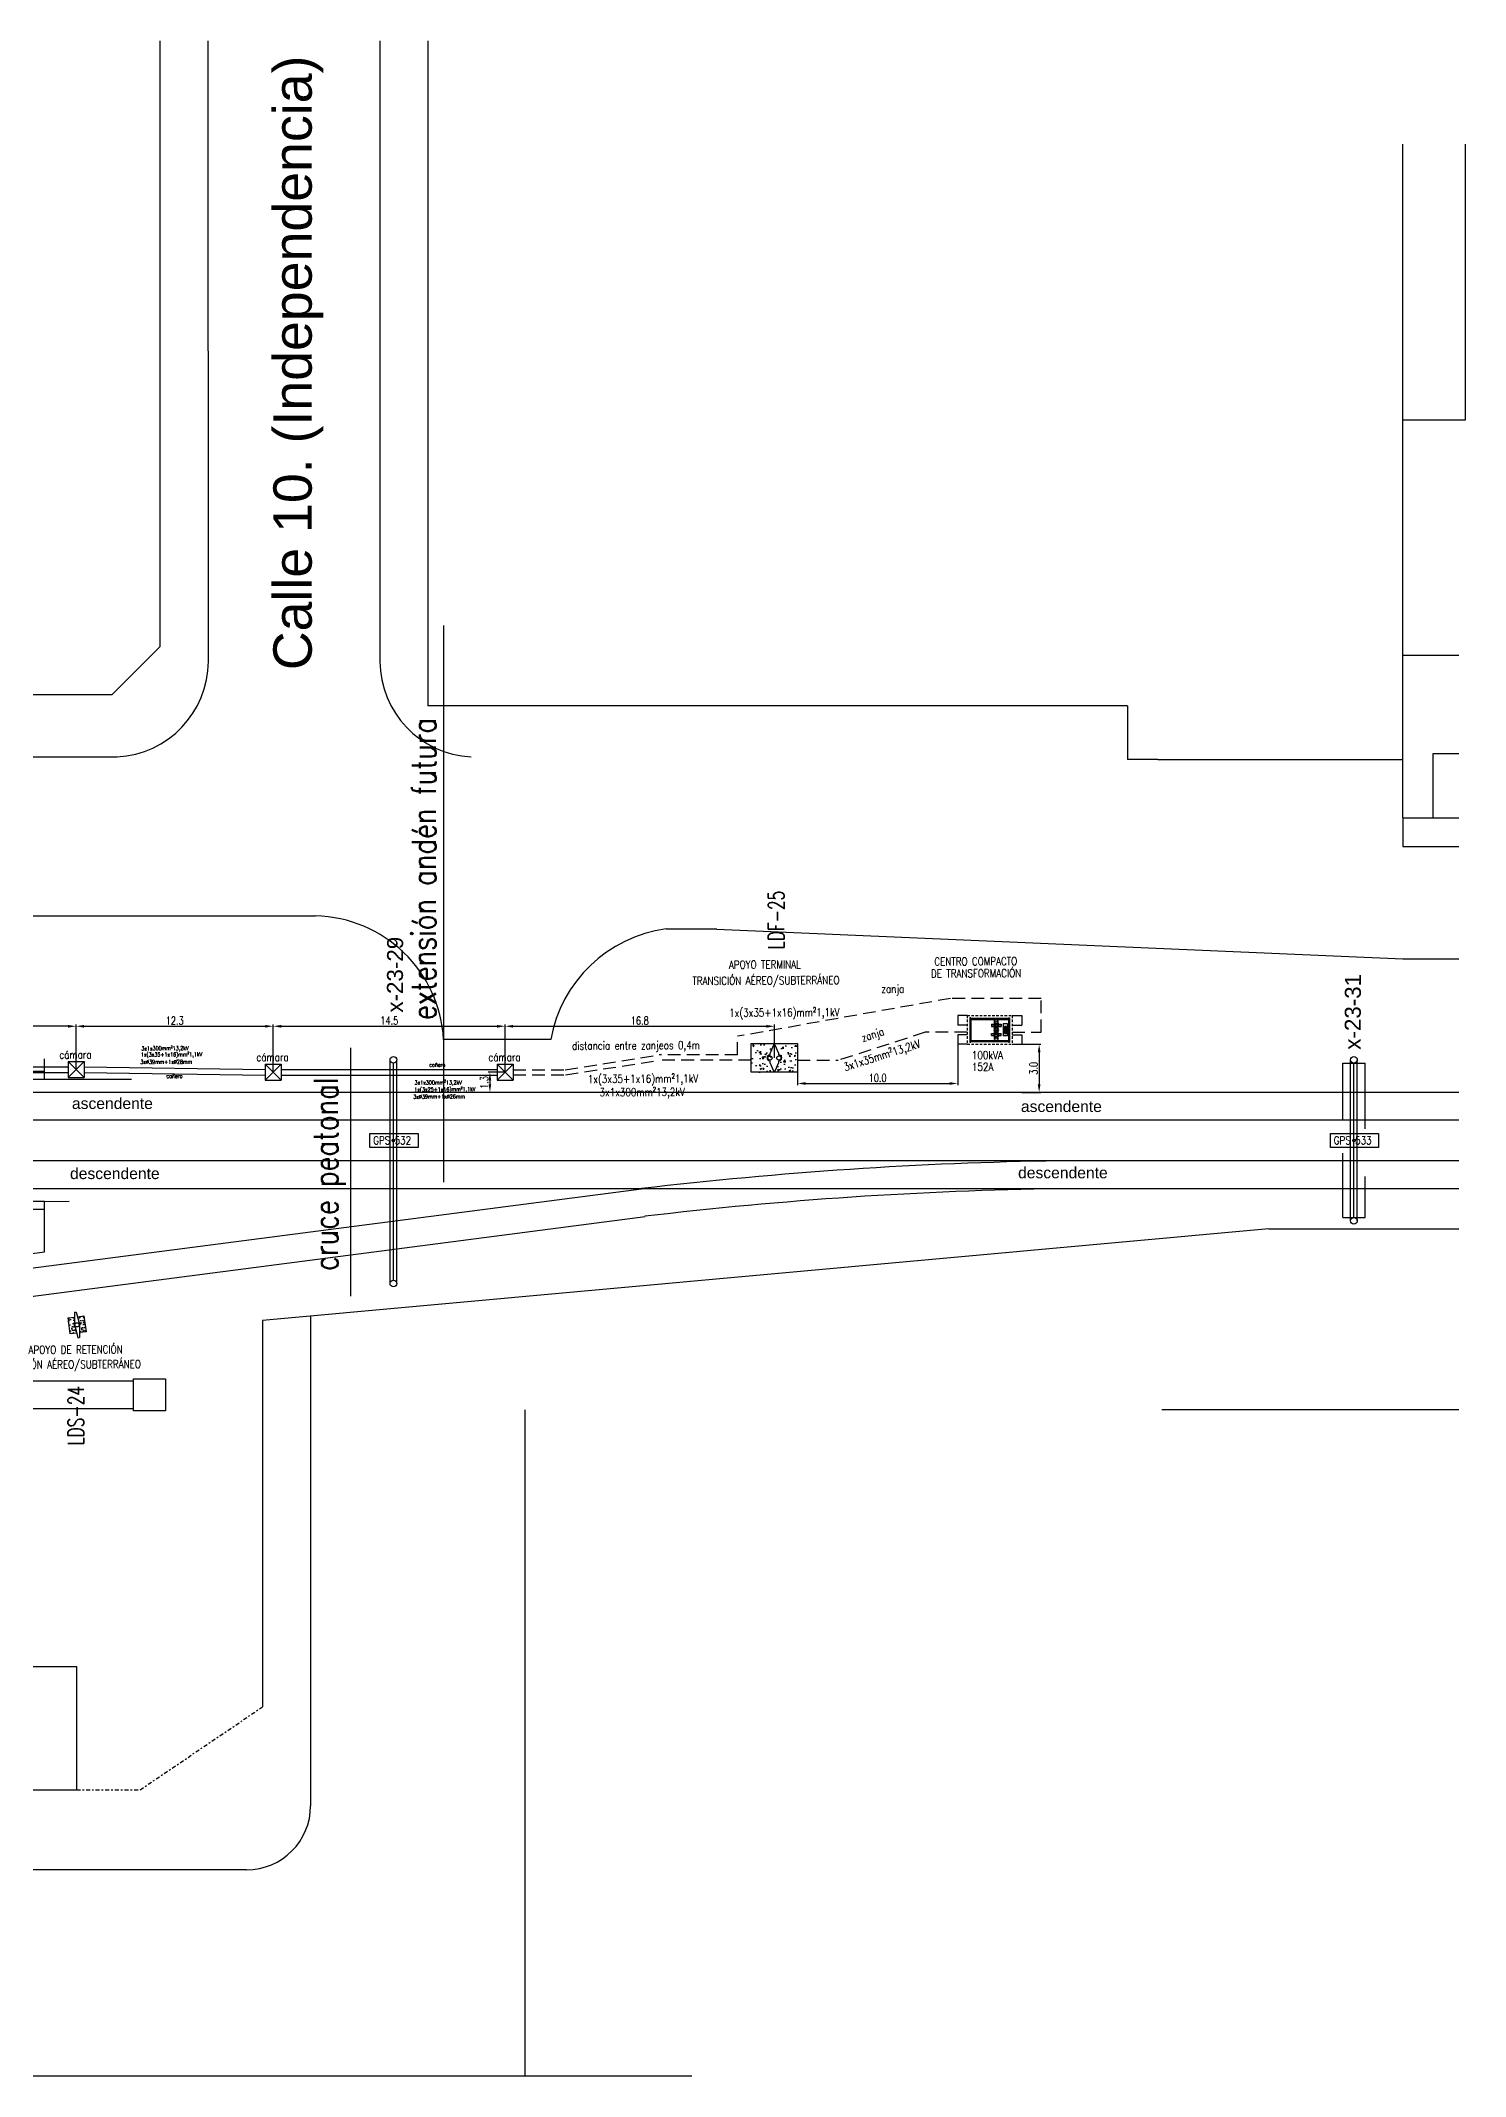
# Model space of a CAD drawing. Header units: millimetres. Extents: x 1712 to 2122, y 1320 to 1467.
# Drawn here: x 2033.4 to 2122.4, y 1339.3 to 1466.5 of the extents above; entities that cross this region are included whole.
import ezdxf

# ---------------------------------------------------------------- set-up
doc = ezdxf.new("R2010")
doc.units = ezdxf.units.MM
doc.linetypes.add('DASHDOT2', pattern=[0.5, 0.25, -0.125, 0, -0.125])
doc.linetypes.add('HIDDEN2', pattern=[4.7625, 3.175, -1.5875])
for name, color, linetype in [('CALLES', 8, 'Continuous'), ('EDIFICIOS', 8, 'Continuous'), ('LIMITE', 8, 'DASHDOT2'), ('LINEA02', 8, 'Continuous'), ('LINEA_02', 8, 'Continuous'), ('n° de postación', 1, 'Continuous'), ('pórticos', 4, 'Continuous'), ('textos', 7, 'Continuous'), ('Textos catenaria', 7, 'Continuous'), ('vías', 8, 'Continuous')]:
    doc.layers.add(name, color=color, linetype=linetype)
doc.styles.add('ROMANS', font='arial.ttf', dxfattribs={"width": 0.7})
doc.styles.add('SIMPLEX', font='simplex.shx', dxfattribs={"width": 0.75})
doc.dimstyles.new('COTA-100', dxfattribs={"dimtxt": 0.5, "dimasz": 0.5, "dimexe": 0.1, "dimexo": 0, "dimgap": 0.1, "dimtad": 1, "dimdec": 1, "dimzin": 0, "dimdsep": 46, "dimtxsty": 'SIMPLEX', "dimcen": 0.1, "dimclrd": 256, "dimclre": 256, "dimclrt": 256, "dimazin": 2, "dimtm": 1e-09, "dimtfac": 0.714286, "dimtdec": 1, "dimtmove": 2, "dimatfit": 2, "dimfxl": 0, "dimtolj": 1, "dimtzin": 0, "dimarcsym": 0})
pattern_1 = [(50, (-2624.04677, -773.78864), (0.45546167, -0.039847714), [0.047625, -0.523875]), (355, (-2624.04677, -773.78864), (-0.088107065, 0.47764161), [0.0381, -0.4191]), (100.451, (-2624.0088, -773.79196), (0.367356254, 0.43779172), [0.040475, -0.445225]), (46.1842, (-2624.04677, -773.66164), (0.6776976, -0.10510582), [0.0714375, -0.7858125]), (96.6356, (-2623.9903, -773.6704), (0.59351059, 0.61856389), [0.0607125, -0.6678375]), (351.184, (-2624.0468, -773.66164), (0.59351151, 0.6185628), [0.05715, -0.62865]), (21, (-2623.98327, -773.6934), (0.3790372, -0.255663796), [0.047625, -0.523875]), (326, (-2623.98327, -773.6934), (0.15450507, 0.460469915), [0.0381, -0.4191]), (71.4514, (-2623.9517, -773.7147), (0.53354123, 0.204807144), [0.040475, -0.445225]), (37.5, (-2624.04677, -773.78864), (0.007721508, 0.211387597), [0, -0.41402, 0, -0.42545, 0, -0.4206875]), (7.5, (-2624.04677, -773.78864), (0.167049156, 0.250451437), [0, -0.24257, 0, -0.404495, 0, -0.1603375]), (327.5, (-2624.18837, -773.78864), (0.338976488, -0.01432186), [0, -0.15875, 0, -0.4953, 0, -0.657225]), (317.5, (-2624.25187, -773.78864), (0.370322953, 0.063566228), [0, -0.206375, 0, -0.32893, 0, -0.466725])]

# ---------------------------------------------------------------- blocks, each defined once
blk = doc.blocks.new('estructura terminal o retención para LDS')
h = blk.add_hatch()
h.set_pattern_fill('AR-CONC', color=8, scale=0.0025, style=0)
h.set_pattern_definition(pattern_1)
h.paths.add_polyline_path([(-0.5, -0.5), (-0.09, -0.5), (-0.14, -0.11, -0.352658), (-0.14, 0.11), (-0.09, 0.5), (-0.5, 0.5)])
h = blk.add_hatch()
h.set_pattern_fill('AR-CONC', color=8, scale=0.0025, style=0)
h.set_pattern_definition(pattern_1)
h.paths.add_polyline_path([(0.14, -0.11), (0.09, -0.5), (0.5, -0.5), (0.5, 0.5), (0.09, 0.5), (0.14, 0.11, -0.352658)])
at = {"color": 6}
for p, q in [((-0.05, 0.8), (-0.14, 0.11)), ((-0.05, 0.8), (0.05, 0.8)), ((0.05, 0.8), (0.14, 0.11)), ((-0.14, -0.11), (-0.05, -0.8)), ((-0.05, -0.8), (0.05, -0.8)), ((0.14, -0.11), (0.05, -0.8))]:
    blk.add_line(p, q, dxfattribs=at)
for points in [[(-0.09, -0.5), (-0.5, -0.5), (-0.5, 0.5), (-0.09, 0.5)], [(0.09, 0.5), (0.5, 0.5), (0.5, -0.5), (0.09, -0.5)]]:
    blk.add_lwpolyline(points)
blk.add_circle((0, 0), 0.13, dxfattribs=at)
for start, end in [(141.1488, 218.8512), (321.1488, 38.8512)]:
    blk.add_arc((0, 0), 0.18, start, end, dxfattribs=at)
blk = doc.blocks.new('estructura tipo A con base')
h = blk.add_hatch()
h.set_pattern_fill('AR-CONC', color=8, scale=0.005, style=0)
h.set_pattern_definition([(50, (-2627.5983, -783.80706), (0.91092334, -0.07969543), [0.09525, -1.04775]), (355, (-2627.5983, -783.8071), (-0.17621413, 0.9552832), [0.0762, -0.8382]), (100.451, (-2627.5224, -783.8137), (0.7347125, 0.87558344), [0.08095, -0.89045]), (46.1842, (-2627.5983, -783.5531), (1.3553952, -0.21021164), [0.142875, -1.571625]), (96.6356, (-2627.4854, -783.5706), (1.1870212, 1.2371278), [0.121425, -1.335675]), (351.184, (-2627.5983, -783.553), (1.187023, 1.2371256), [0.1143, -1.2573]), (21, (-2627.4713, -783.61656), (0.7580744, -0.5113276), [0.09525, -1.04775]), (326, (-2627.4713, -783.6166), (0.30901014, 0.92093983), [0.0762, -0.8382]), (71.4514, (-2627.4081, -783.6592), (1.06708245, 0.4096143), [0.08095, -0.89045]), (37.5, (-2627.5983, -783.80706), (0.015443016, 0.422775194), [0, -0.82804, 0, -0.8509, 0, -0.841375]), (7.5, (-2627.5983, -783.80706), (0.33409831, 0.500902874), [0, -0.48514, 0, -0.80899, 0, -0.320675]), (327.5, (-2627.88152, -783.80706), (0.677952976, -0.02864372), [0, -0.3175, 0, -0.9906, 0, -1.31445]), (317.5, (-2628.0085, -783.80706), (0.74064591, 0.12713246), [0, -0.41275, 0, -0.65786, 0, -0.93345])])
h.paths.add_polyline_path([(-1.45, -0.9), (1.45, -0.9), (1.45, 0.9), (-1.45, 0.9)])
h.paths.add_polyline_path([(-0.28, 0.18), (-0.28, 0.25), (-0.05, 0.8), (0.05, 0.8), (0.28, 0.28), (0.28, 0.18, -1), (0.28, -0.18), (0.28, -0.28), (0.05, -0.8), (-0.05, -0.8), (-0.28, -0.28), (-0.28, -0.18, -1)], flags=16)
h.paths.add_polyline_path([(-0.15, 0, -1), (-0.41, 0, -1)], flags=0)
h.paths.add_polyline_path([(0, 0, -1), (0, 0, -1)], flags=0)
h.paths.add_polyline_path([(0.41, 0, -1), (0.15, 0, -1)], flags=0)
blk.add_lwpolyline([(1.45, -0.9), (-1.45, -0.9), (-1.45, 0.9), (1.45, 0.9)], close=True)
at = {"color": 6}
blk.add_lwpolyline([(-0.28, -0.28), (-0.05, -0.8), (0.05, -0.8), (0.28, -0.28), (0.28, -0.18, 1), (0.28, 0.18), (0.28, 0.28), (0.05, 0.8), (-0.05, 0.8), (-0.28, 0.25), (-0.28, 0.18, 1), (-0.28, -0.18)], format="xyb", close=True, dxfattribs=at)
for centre, radius in [((-0.28, 0), 0.13), ((0, 0), 0.0021), ((0.28, 0), 0.13)]:
    blk.add_circle(centre, radius, dxfattribs=at)
blk = doc.blocks.new('cámara LDF-LDS')
at = {"color": 6}
for p, q in [((-0.5, 0.5), (0.5, 0.5)), ((-0.5, 0.5), (-0.5, -0.5)), ((-0.5, 0.5), (0.5, -0.5)), ((0.5, 0.5), (-0.5, -0.5)), ((0.5, 0.5), (0.5, -0.5)), ((-0.5, -0.5), (0.5, -0.5))]:
    blk.add_line(p, q, dxfattribs=at)
blk = doc.blocks.new('*D3')
at = {"lineweight": -2, "transparency": 16777216}
for p, q in [((2090.68, 1403.8), (2090.68, 1401.25)), ((2080.68, 1402.05), (2080.68, 1401.25)), ((2081.18, 1401.35), (2090.18, 1401.35))]:
    blk.add_line(p, q, dxfattribs=at)
at = {"transparency": 16777216}
for points in [[(2081.18, 1401.44), (2081.18, 1401.27), (2080.68, 1401.35)], [(2090.18, 1401.44), (2090.18, 1401.27), (2090.68, 1401.35)]]:
    blk.add_solid(points, dxfattribs=at)
at = {"layer": 'Defpoints', "color": 0, "transparency": 16777216}
for p in [(2090.68, 1403.8), (2080.68, 1402.05), (2090.68, 1401.35)]:
    blk.add_point(p, dxfattribs=at)
at = {"transparency": 16777216, "insert": (2085.68, 1401.7), "char_height": 0.5, "attachment_point": 5, "style": 'SIMPLEX'}
blk.add_mtext('\\A1;10.0', dxfattribs=at)
blk = doc.blocks.new('*D4')
at = {"lineweight": -2, "transparency": 16777216}
for p, q in [((2094.68, 1403.8), (2095.87, 1403.8)), ((2095.77, 1403.3), (2095.77, 1401.3)), ((2094.68, 1400.8), (2095.87, 1400.8))]:
    blk.add_line(p, q, dxfattribs=at)
at = {"transparency": 16777216}
for points in [[(2095.68, 1403.3), (2095.85, 1403.3), (2095.77, 1403.8)], [(2095.68, 1401.3), (2095.85, 1401.3), (2095.77, 1400.8)]]:
    blk.add_solid(points, dxfattribs=at)
at = {"layer": 'Defpoints', "color": 0, "transparency": 16777216}
for p in [(2094.68, 1403.8), (2094.68, 1400.8), (2095.77, 1400.8)]:
    blk.add_point(p, dxfattribs=at)
at = {"transparency": 16777216, "insert": (2095.42, 1402.3), "char_height": 0.5, "attachment_point": 5, "rotation": 90, "style": 'SIMPLEX'}
blk.add_mtext('\\A1;3.0', dxfattribs=at)
blk = doc.blocks.new('*D22')
at = {"lineweight": -2, "transparency": 16777216}
for p, q in [((2023.13, 1402.22), (2023.13, 1405.03)), ((2035.11, 1404.93), (2023.63, 1404.93)), ((2035.61, 1402.22), (2035.61, 1405.03))]:
    blk.add_line(p, q, dxfattribs=at)
at = {"transparency": 16777216}
for points in [[(2023.63, 1405.01), (2023.63, 1404.84), (2023.13, 1404.93)], [(2035.11, 1405.01), (2035.11, 1404.84), (2035.61, 1404.93)]]:
    blk.add_solid(points, dxfattribs=at)
at = {"layer": 'Defpoints', "color": 0, "transparency": 16777216}
for p in [(2023.13, 1404.93), (2023.13, 1402.22), (2035.61, 1402.22)]:
    blk.add_point(p, dxfattribs=at)
at = {"transparency": 16777216, "insert": (2029.37, 1405.28), "char_height": 0.5, "attachment_point": 5, "style": 'SIMPLEX'}
blk.add_mtext('\\A1;12.5', dxfattribs=at)
blk = doc.blocks.new('*D23')
at = {"lineweight": -2, "transparency": 16777216}
for p, q in [((2035.61, 1402.22), (2035.61, 1405.03)), ((2036.11, 1404.93), (2047.42, 1404.93)), ((2047.92, 1402.05), (2047.92, 1405.03))]:
    blk.add_line(p, q, dxfattribs=at)
at = {"transparency": 16777216}
for points in [[(2036.11, 1405.01), (2036.11, 1404.84), (2035.61, 1404.93)], [(2047.42, 1405.01), (2047.42, 1404.84), (2047.92, 1404.93)]]:
    blk.add_solid(points, dxfattribs=at)
at = {"layer": 'Defpoints', "color": 0, "transparency": 16777216}
for p in [(2047.92, 1404.93), (2035.61, 1402.22), (2047.92, 1402.05)]:
    blk.add_point(p, dxfattribs=at)
at = {"transparency": 16777216, "insert": (2041.77, 1405.28), "char_height": 0.5, "attachment_point": 5, "style": 'SIMPLEX'}
blk.add_mtext('\\A1;12.3', dxfattribs=at)
blk = doc.blocks.new('*D24')
at = {"lineweight": -2, "transparency": 16777216}
for p, q in [((2047.92, 1402.05), (2047.92, 1405.03)), ((2048.42, 1404.93), (2061.91, 1404.93)), ((2062.41, 1402.05), (2062.41, 1405.03))]:
    blk.add_line(p, q, dxfattribs=at)
at = {"transparency": 16777216}
for points in [[(2048.42, 1405.01), (2048.42, 1404.84), (2047.92, 1404.93)], [(2061.91, 1405.01), (2061.91, 1404.84), (2062.41, 1404.93)]]:
    blk.add_solid(points, dxfattribs=at)
at = {"layer": 'Defpoints', "color": 0, "transparency": 16777216}
for p in [(2062.41, 1404.93), (2047.92, 1402.05), (2062.41, 1402.05)]:
    blk.add_point(p, dxfattribs=at)
at = {"transparency": 16777216, "insert": (2055.17, 1405.28), "char_height": 0.5, "attachment_point": 5, "style": 'SIMPLEX'}
blk.add_mtext('\\A1;14.5', dxfattribs=at)
blk = doc.blocks.new('*D25')
at = {"lineweight": -2, "transparency": 16777216}
for p, q in [((2062.41, 1402.05), (2062.41, 1405.03)), ((2062.91, 1404.93), (2078.73, 1404.93)), ((2079.23, 1402.95), (2079.23, 1405.03))]:
    blk.add_line(p, q, dxfattribs=at)
at = {"transparency": 16777216}
for points in [[(2062.91, 1405.01), (2062.91, 1404.84), (2062.41, 1404.93)], [(2078.73, 1405.01), (2078.73, 1404.84), (2079.23, 1404.93)]]:
    blk.add_solid(points, dxfattribs=at)
at = {"layer": 'Defpoints', "color": 0, "transparency": 16777216}
for p in [(2079.23, 1404.93), (2079.23, 1402.95), (2062.41, 1402.05)]:
    blk.add_point(p, dxfattribs=at)
at = {"transparency": 16777216, "insert": (2070.82, 1405.28), "char_height": 0.5, "attachment_point": 5, "style": 'SIMPLEX'}
blk.add_mtext('\\A1;16.8', dxfattribs=at)
blk = doc.blocks.new('*D26')
at = {"lineweight": -2, "transparency": 16777216}
for p, q in [((2062.41, 1402.05), (2061.36, 1402.05)), ((2061.46, 1401.55), (2061.46, 1401.3)), ((2061.46, 1400.8), (2061.36, 1400.8))]:
    blk.add_line(p, q, dxfattribs=at)
at = {"transparency": 16777216}
for points in [[(2061.38, 1401.55), (2061.54, 1401.55), (2061.46, 1402.05)], [(2061.38, 1401.3), (2061.54, 1401.3), (2061.46, 1400.8)]]:
    blk.add_solid(points, dxfattribs=at)
at = {"layer": 'Defpoints', "color": 0, "transparency": 16777216}
for p in [(2062.41, 1402.05), (2061.46, 1400.8), (2061.46, 1400.8)]:
    blk.add_point(p, dxfattribs=at)
at = {"transparency": 16777216, "insert": (2061.11, 1401.42), "char_height": 0.5, "attachment_point": 5, "rotation": 90, "style": 'SIMPLEX'}
blk.add_mtext('\\A1;1.3', dxfattribs=at)

msp = doc.modelspace()

# ---------------------------------------------------------------- linework, layer by layer
at = {"color": 1}
msp.add_line((2058.57, 1429.97), (2058.57, 1395.18), dxfattribs=at)
at = {"color": 5, "linetype": 'HIDDEN2', "ltscale": 0.25}
for p, q in [((2090.24, 1406.67), (2076.93, 1404.3)), ((2095.9, 1406.67), (2090.24, 1406.67)), ((2095.9, 1404.55), (2095.9, 1406.67)), ((2076.93, 1403.14), (2076.93, 1404.3)), ((2088.65, 1404.55), (2083.22, 1402.8)), ((2091.28, 1404.55), (2088.65, 1404.55)), ((2094.08, 1404.55), (2095.9, 1404.55)), ((2066.17, 1402.2), (2072.04, 1403.14)), ((2066.19, 1401.9), (2072.04, 1402.8)), ((2076.93, 1403.14), (2072.04, 1403.14)), ((2077.78, 1402.8), (2072.04, 1402.8)), ((2080.68, 1402.8), (2083.22, 1402.8)), ((2062.91, 1402.2), (2066.17, 1402.2)), ((2062.91, 1401.9), (2066.19, 1401.9))]:
    msp.add_line(p, q, dxfattribs=at)
at = {"color": 3}
for p, q in [((2090.68, 1405.6), (2090.68, 1405)), ((2091.28, 1405.6), (2090.68, 1405.6)), ((2094.08, 1405.6), (2094.68, 1405.6)), ((2094.68, 1405.6), (2094.68, 1405)), ((2091.28, 1405), (2090.68, 1405)), ((2090.68, 1404.4), (2090.68, 1403.8)), ((2091.28, 1404.4), (2090.68, 1404.4)), ((2094.08, 1405), (2094.68, 1405)), ((2094.08, 1404.4), (2094.68, 1404.4)), ((2094.68, 1404.4), (2094.68, 1403.8)), ((2091.28, 1403.8), (2090.68, 1403.8)), ((2094.08, 1403.8), (2094.68, 1403.8))]:
    msp.add_line(p, q, dxfattribs=at)
at = {"color": 3, "linetype": 'HIDDEN2', "ltscale": 0.05}
for p, q in [((2091.28, 1405.6), (2094.08, 1405.6)), ((2091.28, 1405.6), (2091.28, 1403.8)), ((2094.08, 1405.6), (2094.08, 1403.8)), ((2091.28, 1403.8), (2094.08, 1403.8))]:
    msp.add_line(p, q, dxfattribs=at)
at = {"color": 11}
for p, q in [((2091.5, 1405.45), (2091.44, 1405.45)), ((2091.44, 1405.45), (2091.44, 1403.94)), ((2091.5, 1405.45), (2091.5, 1403.94)), ((2091.5, 1405.43), (2093.85, 1405.43)), ((2091.5, 1405.36), (2093.85, 1405.36)), ((2093.85, 1405.45), (2093.85, 1403.94)), ((2093.85, 1405.45), (2093.92, 1405.45)), ((2093.92, 1405.45), (2093.92, 1403.94)), ((2092.79, 1405.05), (2092.94, 1405.05)), ((2092.79, 1405.05), (2092.79, 1404.92)), ((2092.79, 1405.04), (2092.94, 1405.04)), ((2092.79, 1404.93), (2092.98, 1404.93)), ((2092.79, 1404.92), (2092.98, 1404.92)), ((2092.79, 1404.47), (2092.98, 1404.47)), ((2092.79, 1404.35), (2092.79, 1404.47)), ((2092.79, 1404.46), (2092.98, 1404.46)), ((2092.79, 1404.35), (2092.94, 1404.35)), ((2092.79, 1404.35), (2092.94, 1404.35)), ((2092.98, 1404.1), (2092.98, 1405.3)), ((2092.98, 1405.3), (2093.03, 1405.3)), ((2092.98, 1404.1), (2093.03, 1404.1)), ((2093.03, 1404.1), (2093.03, 1405.3)), ((2093.03, 1405.11), (2093.16, 1405.11)), ((2093.03, 1404.28), (2093.16, 1404.28)), ((2093.16, 1404.1), (2093.16, 1405.3)), ((2093.21, 1405.3), (2093.16, 1405.3)), ((2093.21, 1404.1), (2093.16, 1404.1)), ((2093.21, 1404.1), (2093.21, 1405.3)), ((2093.21, 1404.93), (2093.39, 1404.93)), ((2093.21, 1404.92), (2093.39, 1404.92)), ((2093.21, 1404.47), (2093.39, 1404.47)), ((2093.21, 1404.46), (2093.39, 1404.46)), ((2093.24, 1405.05), (2093.39, 1405.05)), ((2093.24, 1405.04), (2093.39, 1405.04)), ((2093.24, 1404.35), (2093.39, 1404.35)), ((2093.24, 1404.35), (2093.39, 1404.35)), ((2093.39, 1405.05), (2093.39, 1404.92)), ((2093.39, 1404.35), (2093.39, 1404.47)), ((2093.53, 1405.07), (2093.53, 1404.32)), ((2093.8, 1405.07), (2093.53, 1405.07)), ((2093.8, 1404.32), (2093.53, 1404.32)), ((2093.8, 1405.07), (2093.8, 1404.32)), ((2091.44, 1403.94), (2091.5, 1403.94)), ((2091.5, 1404.03), (2093.85, 1404.03)), ((2091.5, 1403.97), (2093.85, 1403.97)), ((2093.85, 1403.94), (2093.92, 1403.94))]:
    msp.add_line(p, q, dxfattribs=at)
at = {"color": 7}
msp.add_line((2052.74, 1403.57), (2052.74, 1388.07), dxfattribs=at)
for p, q in [((2053.96, 1398.22), (2056.97, 1398.22)), ((2053.96, 1397.36), (2053.96, 1398.22)), ((2056.97, 1398.22), (2056.97, 1397.36)), ((2113.96, 1398.22), (2116.97, 1398.22)), ((2113.96, 1397.36), (2113.96, 1398.22)), ((2116.97, 1398.22), (2116.97, 1397.36)), ((2056.97, 1397.36), (2053.96, 1397.36)), ((2116.97, 1397.36), (2113.96, 1397.36))]:
    msp.add_line(p, q)
at = {"color": 5}
msp.add_lwpolyline([(2093.75, 1404.92), (2093.6, 1404.92), (2093.6, 1404.47), (2093.75, 1404.47)], close=True, dxfattribs=at)
for centre in [(2055.43, 1397.79), (2115.43, 1397.79)]:
    msp.add_circle(centre, 0.0747)
at = {"color": 11}
for centre, start, end in [((2093.09, 1405.05), 141.5668, 218.4332), ((2093.09, 1404.7), 141.5668, 218.4332), ((2093.09, 1404.35), 141.5668, 218.4332), ((2093.09, 1405.05), 65.3757, 114.6243), ((2093.09, 1404.35), 245.3757, 294.6243), ((2093.09, 1405.05), 321.5668, 38.4332), ((2093.09, 1404.7), 321.5668, 38.4332), ((2093.09, 1404.35), 321.5668, 38.4332)]:
    msp.add_arc(centre, 0.15, start, end, dxfattribs=at)
at = {"layer": 'CALLES'}
for p, q in [((2040.87, 1428.66), (2040.86, 1466.5)), ((2043.87, 1427.73), (2043.86, 1466.5)), ((2054.59, 1466.5), (2054.59, 1427.73)), ((2057.59, 1466.5), (2057.59, 1424.95)), ((2037.87, 1425.66), (2040.87, 1428.66)), ((1958.9, 1425.66), (2037.87, 1425.66)), ((1958.83, 1421.79), (2038.17, 1421.76)), ((2118.49, 1417.95), (2118.49, 1416.15)), ((2118.49, 1417.95), (2120.39, 1417.95)), ((2118.49, 1416.15), (2121.99, 1416.15)), ((1987.93, 1411.82), (2050.57, 1411.82)), ((2075.63, 1411), (2118.49, 1409.15)), ((2118.49, 1409.15), (2121.99, 1409.15)), ((2065.27, 1404.1), (2058.57, 1404.1)), ((2110.12, 1392.28), (2047.26, 1386.55)), ((2110.12, 1392.28), (2121.99, 1392.28)), ((2047.26, 1386.55), (2047.26, 1362.41)), ((2050.26, 1386.82), (2050.26, 1356.23)), ((2063.63, 1380.97), (2063.63, 1339.33)), ((2103.43, 1380.98), (2121.99, 1380.98)), ((2046.26, 1352.23), (1924.42, 1352.22)), ((2074.07, 1339.33), (1924.42, 1339.32))]:
    msp.add_line(p, q, dxfattribs=at)
for centre, radius, start, end in [((2037.87, 1427.75), 6, 272.9106, 359.7829), ((2060.59, 1427.75), 6, 180.2189, 267.0912), ((2050.4, 1403.64), 8.18, 3.1949, 88.8405), ((2073.58, 1402.63), 8.45, 97.5931, 169.9683), ((2046.26, 1356.23), 4, 270.0009, 0.0009)]:
    msp.add_arc(centre, radius, start, end, dxfattribs=at)
at = {"layer": 'EDIFICIOS'}
for p, q in [((2118.49, 1442.82), (2118.49, 1460.04)), ((2122.39, 1442.82), (2122.39, 1460.04)), ((2118.49, 1442.82), (2122.39, 1442.82)), ((2120.39, 1421.97), (2121.99, 1421.97)), ((2120.39, 1417.95), (2120.39, 1421.97)), ((2120.39, 1417.95), (2120.39, 1421.6)), ((2120.39, 1417.95), (2121.99, 1417.95)), ((1992.08, 1364.92), (2035.63, 1364.92)), ((2035.63, 1364.92), (2035.63, 1357.23)), ((1992.08, 1357.23), (2035.63, 1357.23))]:
    msp.add_line(p, q, dxfattribs=at)
at = {"layer": 'LIMITE'}
for p, q in [((2039.62, 1357.23), (2047.26, 1362.41)), ((2035.63, 1357.23), (2039.62, 1357.23))]:
    msp.add_line(p, q, dxfattribs=at)
at = {"layer": 'LINEA02', "color": 11}
for p, q in [((2023.63, 1402.39), (2035.11, 1402.39)), ((2023.63, 1402.04), (2035.11, 1402.04)), ((2036.11, 1402.39), (2047.42, 1402.23)), ((2036.11, 1402.03), (2047.42, 1401.88)), ((2048.42, 1402.23), (2061.91, 1402.23)), ((2048.42, 1401.88), (2061.91, 1401.88))]:
    msp.add_line(p, q, dxfattribs=at)
at = {"layer": 'LINEA_02'}
for p, q in [((2118.49, 1428.12), (2118.49, 1442.82)), ((2118.49, 1428.12), (2121.99, 1428.12)), ((2118.49, 1417.95), (2118.49, 1428.12)), ((2101.29, 1424.95), (2057.59, 1424.95)), ((2101.29, 1424.95), (2101.29, 1421.6)), ((2103.19, 1421.6), (2101.29, 1421.6)), ((2103.19, 1421.6), (2118.49, 1421.6)), ((2033.63, 1401.62), (2033.63, 1402.89)), ((2028.63, 1402.12), (2033.63, 1402.12)), ((2033.63, 1393.98), (2029.74, 1393.98)), ((2033.63, 1393.48), (2028.63, 1393.48)), ((2039.19, 1382.9), (2041.19, 1382.9)), ((2039.19, 1380.9), (2039.19, 1382.9)), ((2041.19, 1382.9), (2041.19, 1380.9)), ((2041.19, 1380.9), (2039.19, 1380.9))]:
    msp.add_line(p, q, dxfattribs=at)
at = {"layer": 'LINEA_02', "color": 7}
for p, q in [((1909.37, 1401.61), (2039.08, 1401.62)), ((2035.18, 1393.98), (1909.37, 1393.63)), ((2033.63, 1390.83), (2033.63, 1393.98)), ((1991.99, 1385.3), (2033.63, 1390.83))]:
    msp.add_line(p, q, dxfattribs=at)
at = {"layer": 'pórticos'}
for p, q in [((2055.22, 1388.86), (2055.22, 1402.83)), ((2055.64, 1388.86), (2055.64, 1402.83)), ((2115.22, 1392.77), (2115.22, 1402.83)), ((2115.64, 1392.77), (2115.64, 1402.83)), ((2055.43, 1389.07), (2055.43, 1402.62)), ((2115.43, 1392.98), (2115.43, 1402.62))]:
    msp.add_line(p, q, dxfattribs=at)
at = {"layer": 'pórticos', "color": 5}
for p, q in [((2114.73, 1399.08), (2114.73, 1402.62)), ((2114.73, 1402.62), (2116.13, 1402.62)), ((2116.13, 1398.52), (2116.13, 1402.62)), ((2114.73, 1392.98), (2114.73, 1397)), ((2116.13, 1392.98), (2116.13, 1395.55)), ((2114.73, 1392.98), (2116.13, 1392.98))]:
    msp.add_line(p, q, dxfattribs=at)
at = {"layer": 'pórticos'}
for centre in [(2055.43, 1402.83), (2115.43, 1402.83), (2115.43, 1392.77), (2055.43, 1388.86)]:
    msp.add_circle(centre, 0.21, dxfattribs=at)
at = {"layer": 'vías'}
for p, q in [((2075.63, 1411), (2072.47, 1411)), ((2121.99, 1400.8), (1711.6, 1400.8)), ((2121.99, 1399.06), (1711.6, 1399.06)), ((2121.99, 1396.52), (1711.6, 1396.52)), ((2121.99, 1394.78), (1711.6, 1394.78)), ((1992.11, 1384.51), (2070.93, 1394.78)), ((1992.34, 1382.78), (2071.15, 1393.05)), ((1972.32, 1382.78), (2039.19, 1382.78)), ((1972.32, 1381.04), (2039.19, 1381.04))]:
    msp.add_line(p, q, dxfattribs=at)
for radius in [254.76, 253.02]:
    msp.add_arc((2100.89, 1141.79), radius, 90.8685, 96.7541, dxfattribs=at)

# ---------------------------------------------------------------- block references
for name, p in [('estructura tipo A con base', (2079.23, 1402.95)), ('cámara LDF-LDS', (2035.61, 1402.22)), ('cámara LDF-LDS', (2047.92, 1402.05)), ('cámara LDF-LDS', (2062.41, 1402.05))]:
    msp.add_blockref(name, p)
at = {"rotation": 7.424207343867501}
msp.add_blockref('estructura terminal o retención para LDS', (2035.67, 1386.27), dxfattribs=at)

# ---------------------------------------------------------------- texts
at = {"layer": 'n° de postación', "style": 'ROMANS'}
for s, p in [('x-23-29', (2056.02, 1405.78)), ('x-23-31', (2115.85, 1403.46))]:
    msp.add_text(s, height=1, rotation=89.7803, dxfattribs=at).set_placement(p)
at = {"layer": 'textos', "style": 'ROMANS'}
msp.add_text('Calle 10. (Independencia)', height=2.4, rotation=90.0009, dxfattribs=at).set_placement((2050.33, 1427.18))
for s, p in [('ascendente', (2035.35, 1399.76)), ('ascendente', (2094.63, 1399.57)), ('descendente', (2035.23, 1395.38)), ('descendente', (2094.45, 1395.43))]:
    msp.add_text(s, height=0.7, dxfattribs=at).set_placement(p)
at = {"layer": 'Textos catenaria', "color": 1, "style": 'SIMPLEX', "width": 0.8}
msp.add_text('extensión andén futura', height=1.5, rotation=90, dxfattribs=at).set_placement((2058.08, 1405.32))
at = {"layer": 'Textos catenaria', "style": 'SIMPLEX'}
for s, height, rotation, width, p in [('LDF-25', 1, 90, 0.7, (2079.85, 1409.73)), ('CENTRO COMPACTO', 0.5, 0.3193, 0.8, (2089.22, 1408.72)), ('TRANSICIÓN AÉREO/SUBTERRÁNEO', 0.5, 0.3193, 0.8, (2074.11, 1407.51)), ('APOYO TERMINAL', 0.5, 0.3193, 0.8, (2076.39, 1408.52)), ('DE TRANSFORMACIÓN', 0.5, 0.3193, 0.8, (2089.01, 1407.97)), ('zanja', 0.5, 0.3193, 0.8, (2085.91, 1407.01)), ('1x(3x35+1x16)mm²1,1kV', 0.5, 0.3193, 0.8, (2076.41, 1405.52)), ('3x1x35mm²13,2kV', 0.5, 17.6318, 0.8, (2083.65, 1402.12)), ('zanja', 0.5, 18.4642, 0.8, (2084.76, 1403.94)), ('cámara', 0.5, 0.3193, 0.8, (2034.56, 1402.9)), ('3xØ39mm+1xØ28mm', 0.25, 0.3193, 0.8, (2039.62, 1402.57)), ('3x1x300mm²13,2kV', 0.25, 0.3193, 0.8, (2039.68, 1403.42)), ('1x(3x35+1x16)mm²1,1kV', 0.25, 0.3193, 0.8, (2039.66, 1403.03)), ('cámara', 0.5, 0.3193, 0.8, (2046.87, 1402.74)), ('cámara', 0.5, 0.3193, 0.8, (2061.36, 1402.74)), ('distancia entre zanjeos 0,4m', 0.5, 0.3193, 0.8, (2066.59, 1403.46)), ('100kVA', 0.5, 0.3193, 0.8, (2091.57, 1402.87)), ('cañero', 0.25, 0.3193, 0.8, (2041.25, 1401.69)), ('3x1x300mm²13,2kV', 0.25, 0.3193, 0.8, (2056.75, 1401.28)), ('cañero', 0.25, 0.3193, 0.8, (2057.67, 1402.39)), ('1x(3x35+1x16)mm²1,1kV', 0.5, 0.3193, 0.8, (2067.58, 1401.38)), ('152A', 0.5, 0.3193, 0.8, (2091.57, 1402.14)), ('3xØ39mm+1xØ26mm', 0.25, 0.3193, 0.8, (2056.67, 1400.4)), ('1x(3x25+1x16)mm²1,1kV', 0.25, 0.3193, 0.8, (2056.73, 1400.85)), ('3x1x300mm²13,2kV', 0.5, 0.3193, 0.8, (2068.31, 1400.55)), ('GPS 532', 0.5, 359.9991, 0.8, (2054.17, 1397.55)), ('GPS 533', 0.5, 359.9991, 0.8, (2114.17, 1397.55)), ('APOYO DE RETENCIÓN', 0.5, 0.3193, 0.8, (2032.64, 1384.46)), ('TRANSICIÓN AÉREO/SUBTERRÁNEO', 0.5, 0.3193, 0.8, (2030.47, 1383.52)), ('LDS-24', 1, 90, 0.7, (2036.1, 1378.73))]:
    msp.add_text(s, height=height, rotation=rotation, dxfattribs=dict(at, width=width)).set_placement(p)
at = {"layer": 'Textos catenaria', "color": 11, "style": 'SIMPLEX', "width": 0.7}
for s, p in [('TRAFO SECO', (2093.14, 1404.37)), ('TAB-BT', (2093.72, 1404.5))]:
    msp.add_text(s, height=0.1, rotation=90, dxfattribs=at).set_placement(p)
at = {"layer": 'Textos catenaria', "color": 7, "style": 'SIMPLEX', "width": 0.8}
msp.add_text('cruce peatonal', height=1.5, rotation=90, dxfattribs=at).set_placement((2051.96, 1389.64))

# ---------------------------------------------------------------- dimensions: what is measured, and where the dimension line sits
for base, p1, p2, picture, middle in [((2023.13, 1404.93), (2035.61, 1402.22), (2023.13, 1402.22), '*D22', (2029.37, 1405.28)), ((2047.92, 1404.93), (2035.61, 1402.22), (2047.92, 1402.05), '*D23', (2041.77, 1405.28)), ((2062.41, 1404.93), (2047.92, 1402.05), (2062.41, 1402.05), '*D24', (2055.17, 1405.28)), ((2079.23, 1404.93), (2062.41, 1402.05), (2079.23, 1402.95), '*D25', (2070.82, 1405.28)), ((2090.68, 1401.35), (2080.68, 1402.05), (2090.68, 1403.8), '*D3', (2085.68, 1401.7))]:
    dim = msp.add_linear_dim(base=base, p1=p1, p2=p2, dimstyle='COTA-100')
    dim.commit()
    dim.dimension.update_dxf_attribs({"geometry": picture, "text_midpoint": middle})
for base, p1, p2, picture, middle in [((2095.77, 1400.8), (2094.68, 1403.8), (2094.68, 1400.8), '*D4', (2095.42, 1402.3)), ((2061.4585, 1400.7965), (2062.4068, 1402.0516), (2061.4585, 1400.7965), '*D26', (2061.1085, 1401.424))]:
    dim = msp.add_linear_dim(base=base, p1=p1, p2=p2, angle=90, dimstyle='COTA-100')
    dim.commit()
    dim.dimension.update_dxf_attribs({"geometry": picture, "text_midpoint": middle})

doc.saveas('drawing.dxf')
